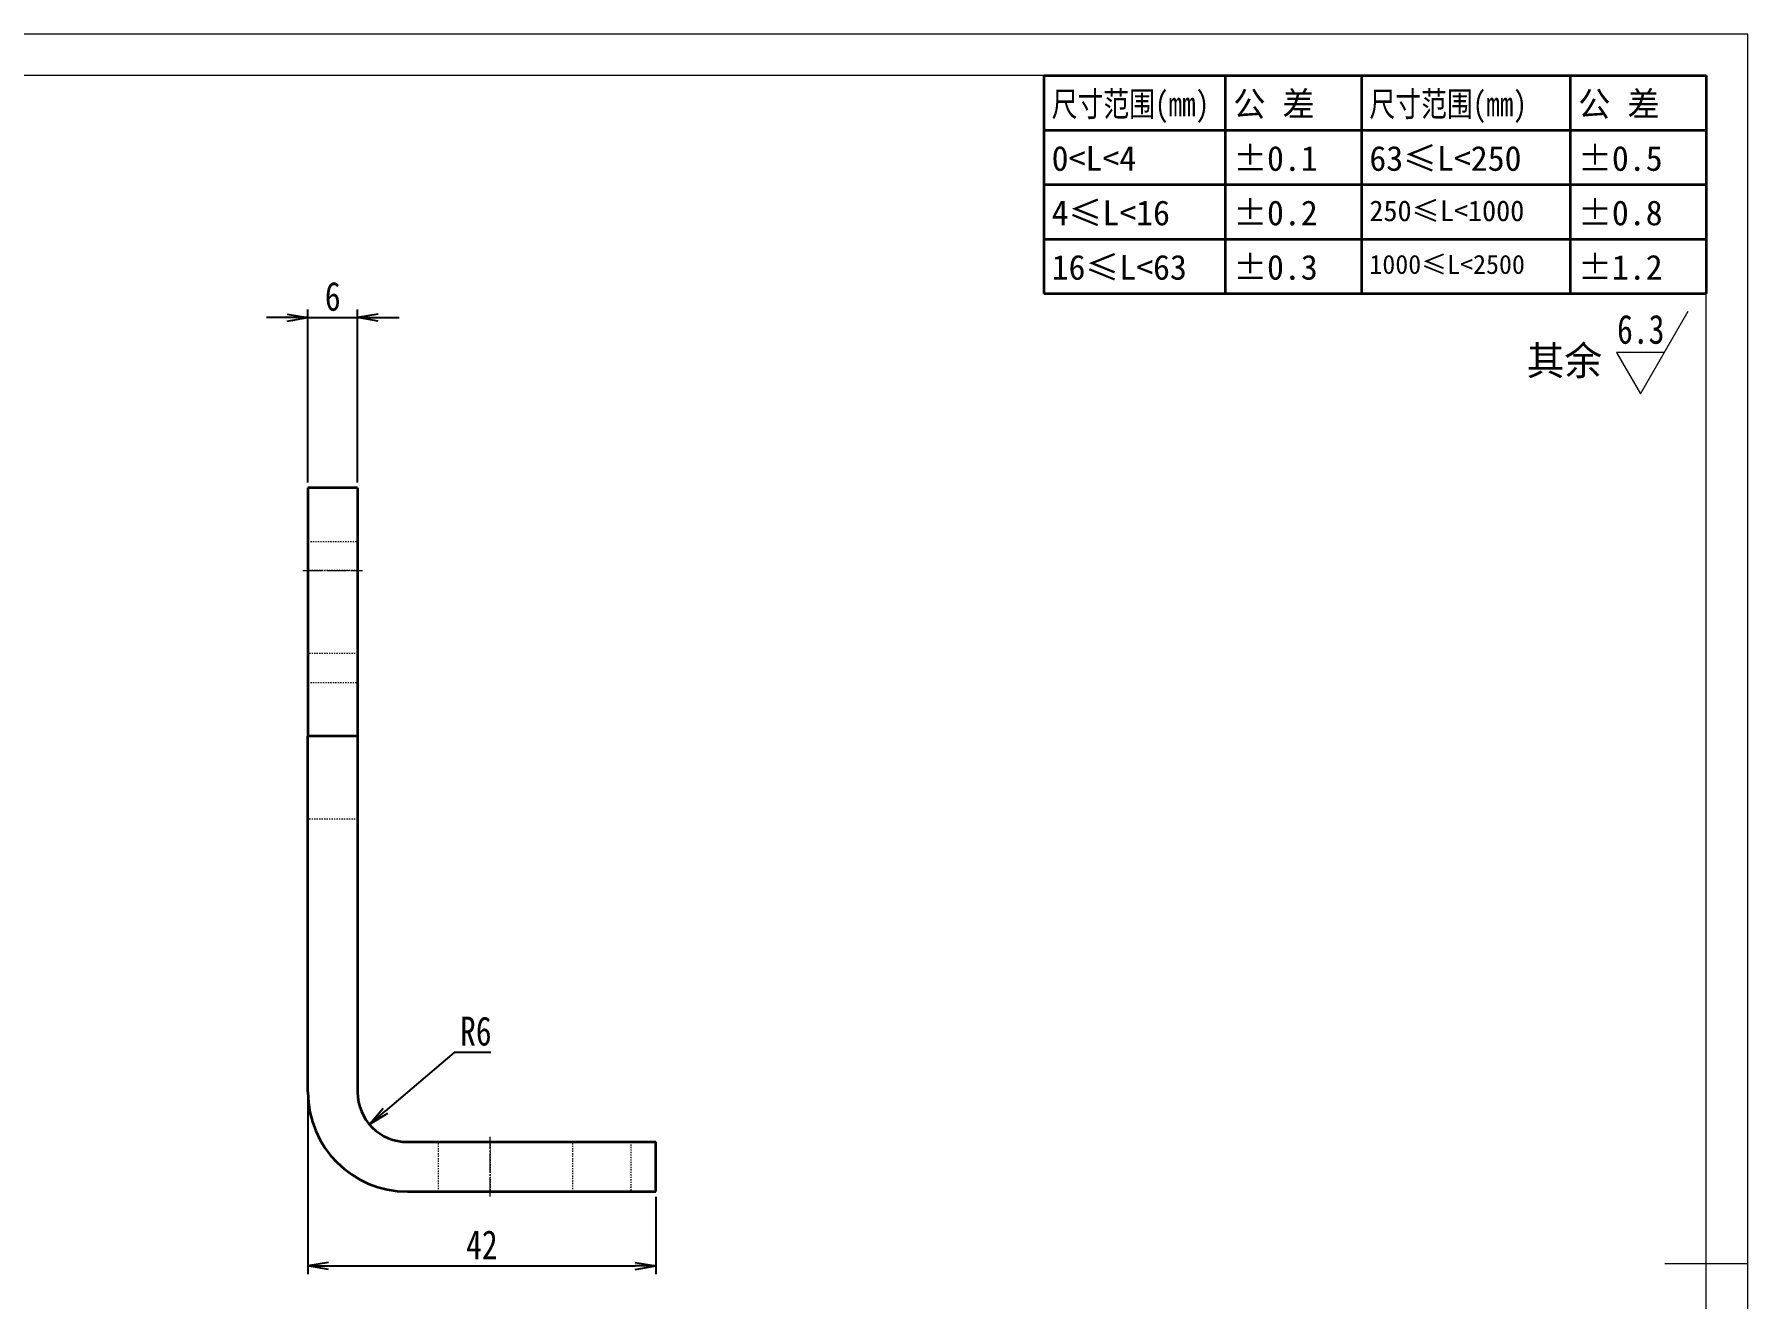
# Model space of a CAD drawing. Header units: millimetres. Extents: x -15766 to 80009, y -9701 to 15159.
# Drawn here: x -14075.2 to -13868.3, y 4810.8 to 4963.5 of the extents above; entities that cross this region are included whole.
import ezdxf
from ezdxf.enums import TextEntityAlignment as Align

# ---------------------------------------------------------------- set-up
doc = ezdxf.new("R2010")
doc.units = ezdxf.units.MM
doc.linetypes.add('CENTER-HOKUTO_1', pattern=[16, 13, -1, 1, -1])
doc.linetypes.add('HIDDEN-HOKUTO_1', pattern=[2, 1, -1])
doc.layers.get('DEFPOINTS').update_dxf_attribs({"lineweight": 18})
for name, color, linetype, lineweight in [('AM_7', 2, 'CENTER-HOKUTO_1', 18), ('AM_HID', 1, 'HIDDEN-HOKUTO_1', 18), ('AM_VIS', 7, 'Continuous', 18), ('CDRAFT0', 7, 'Continuous', 18), ('DIM', 253, 'Continuous', 20), ('title_frame', 7, 'Continuous', 18), ('word_dim', 9, 'Continuous', 18), ('尺寸线层', 3, 'Continuous', 18), ('粗实线层', 7, 'Continuous', 35), ('粗实线层_1', 7, 'Continuous', 15)]:
    doc.layers.add(name, color=color, linetype=linetype, lineweight=lineweight)
doc.styles.add('DIM', font='', dxfattribs={"width": 0.8})
doc.styles.get('DIM').set_extended_font_data('NSimSun')
doc.dimstyles.new('1-1$0', dxfattribs={"dimtxt": 3.5, "dimasz": 2.5, "dimexe": 1, "dimexo": 0.625, "dimgap": 0.8, "dimtad": 1, "dimdsep": 46, "dimtxsty": 'DIM', "dimblk": 'OPEN', "dimcen": 0, "dimdle": 5, "dimclrd": 256, "dimclre": 256, "dimclrt": 3, "dimazin": 3, "dimtfac": 0.5, "dimtmove": 0, "dimatfit": 3, "dimldrblk": 'OPEN', "dimfxl": 0, "dimtolj": 1, "dimarcsym": 0})
doc.dimstyles.new('1-1$4', dxfattribs={"dimtxt": 3.5, "dimasz": 2.5, "dimexe": 1, "dimexo": 0.625, "dimgap": 0.8, "dimtad": 1, "dimtih": 1, "dimtoh": 1, "dimzin": 12, "dimdsep": 46, "dimtxsty": 'DIM', "dimblk": 'OPEN', "dimcen": 0, "dimdle": 5, "dimclrd": 256, "dimclre": 256, "dimclrt": 3, "dimazin": 3, "dimtfac": 0.5, "dimtmove": 0, "dimatfit": 3, "dimldrblk": 'OPEN', "dimfxl": 0, "dimtolj": 1, "dimarcsym": 0})

# ---------------------------------------------------------------- blocks, each defined once
blk = doc.blocks.new('*X1435')
at = {"layer": 'CDRAFT0'}
for p, q in [((420, 297), (0, 297)), ((420, 0), (420, 297))]:
    blk.add_line(p, q, dxfattribs=at)
at = {"layer": '粗实线层_1'}
for p, q in [((415, 292), (25, 292)), ((415, 5), (415, 292)), ((420, 148.5), (410, 148.5))]:
    blk.add_line(p, q, dxfattribs=at)
blk = doc.blocks.new('自由公差_1')
at = {"layer": '粗实线层'}
for p, q in [((-80, 0), (0, 0)), ((-80, 0), (-80, -26.3)), ((-58.08, 0), (-58.08, -26.3)), ((-41.64, 0), (-41.64, -26.3)), ((-16.44, 0), (-16.44, -26.3)), ((0, 0), (0, -26.3)), ((-80, -6.58), (0, -6.58)), ((-80, -13.15), (0, -13.15)), ((-80, -19.73), (0, -19.73)), ((-80, -26.3), (0, -26.3))]:
    blk.add_line(p, q, dxfattribs=at)
at = {"layer": '尺寸线层', "linetype": 'Continuous', "attachment_point": 1, "line_spacing_factor": 0.9}
for s, insert, char_height, width in [('{\\W0.8;尺寸范围(mm)}', (-79.04, -1.92), 3, 22.6032), ('公 差', (-57.12, -1.92), 3, 22.6032), ('{\\W0.8;尺寸范围(mm)}', (-40.68, -1.92), 3, 22.6032), ('公 差', (-15.48, -1.92), 3, 22.6032), ('%%P0.1', (-57.12, -8.49), 3, 12.7119), ('63≤L<250', (-40.68, -8.49), 3, 22.6032), ('%%P0.5', (-15.48, -8.49), 3, 12.5771), ('0<L<4', (-79.04, -8.49), 3, 22.6032), ('4≤L<16', (-79.04, -15.07), 3, 22.6032), ('%%P0.2', (-57.12, -15.07), 3, 12.4769), ('250≤L<1000', (-40.68, -15.07), 2.5, 22.6032), ('%%P0.8', (-15.48, -15.07), 3, 13.0759), ('16≤L<63', (-79.04, -21.64), 3, 22.6032), ('%%P0.3', (-57.12, -21.64), 3, 12.7119), ('1000≤L<2500', (-40.68, -21.64), 2.3, 22.6032), ('%%P1.2', (-15.48, -21.64), 3, 12.8764)]:
    blk.add_mtext(s, dxfattribs=dict(at, insert=insert, char_height=char_height, width=width))
blk = doc.blocks.new('_OPEN')
at = {"color": 0, "linetype": 'ByBlock', "lineweight": -2}
for p, q in [((-1, 0.166667), (0, 0)), ((-1, -0.166667), (0, 0)), ((0, 0), (-1, 0))]:
    blk.add_line(p, q, dxfattribs=at)
blk = doc.blocks.new('*D1447')
at = {"layer": 'DEFPOINTS', "color": 0, "transparency": 16777216}
for p in [(-14036.15, 4929.3), (-14042.15, 4908.75), (-14036.15, 4908.75)]:
    blk.add_point(p, dxfattribs=at)
at = {"layer": 'word_dim', "linetype": 'Continuous', "lineweight": -2, "transparency": 16777216}
for p, q in [((-14042.15, 4909.37), (-14042.15, 4930.3)), ((-14036.15, 4909.37), (-14036.15, 4930.3)), ((-14044.65, 4929.3), (-14047.15, 4929.3)), ((-14042.15, 4929.3), (-14036.15, 4929.3)), ((-14033.65, 4929.3), (-14031.15, 4929.3))]:
    blk.add_line(p, q, dxfattribs=at)
at = {"layer": 'word_dim', "lineweight": -2, "transparency": 16777216, "xscale": 2.5, "yscale": 2.5, "zscale": 2.5}
blk.add_blockref('_OPEN', (-14042.15, 4929.3), dxfattribs=at)
at = {"layer": 'word_dim', "lineweight": -2, "transparency": 16777216, "xscale": 2.5, "yscale": 2.5, "zscale": 2.5, "rotation": 180}
blk.add_blockref('_OPEN', (-14036.15, 4929.3), dxfattribs=at)
at = {"layer": 'word_dim', "color": 3, "transparency": 16777216, "insert": (-14039.15, 4931.85), "char_height": 3.5, "attachment_point": 5, "style": 'DIM'}
blk.add_mtext('\\A1;6', dxfattribs=at)
blk = doc.blocks.new('*D1448')
at = {"layer": 'DEFPOINTS', "color": 0, "transparency": 16777216}
for p in [(-14030.15, 4835.75), (-14034.71, 4831.86)]:
    blk.add_point(p, dxfattribs=at)
at = {"layer": 'word_dim', "linetype": 'Continuous', "lineweight": -2, "transparency": 16777216}
for p, q in [((-14024.5, 4840.56), (-14032.81, 4833.48)), ((-14020.05, 4840.56), (-14024.5, 4840.56))]:
    blk.add_line(p, q, dxfattribs=at)
at = {"layer": 'word_dim', "lineweight": -2, "transparency": 16777216, "xscale": 2.5, "yscale": 2.5, "zscale": 2.5, "rotation": 220.4591668157006}
blk.add_blockref('_OPEN', (-14034.71, 4831.86), dxfattribs=at)
at = {"layer": 'word_dim', "color": 3, "transparency": 16777216, "insert": (-14021.88, 4843.11), "char_height": 3.5, "attachment_point": 5, "style": 'DIM'}
blk.add_mtext('\\A1;R6', dxfattribs=at)
blk = doc.blocks.new('*D1449')
at = {"layer": 'DEFPOINTS', "color": 0, "transparency": 16777216}
for p in [(-14042.15, 4835.75), (-14000.15, 4823.75), (-14000.15, 4814.78)]:
    blk.add_point(p, dxfattribs=at)
at = {"layer": 'word_dim', "linetype": 'Continuous', "lineweight": -2, "transparency": 16777216}
for p, q in [((-14042.15, 4835.12), (-14042.15, 4813.78)), ((-14000.15, 4823.12), (-14000.15, 4813.78)), ((-14039.65, 4814.78), (-14002.65, 4814.78))]:
    blk.add_line(p, q, dxfattribs=at)
at = {"layer": 'word_dim', "lineweight": -2, "transparency": 16777216, "xscale": 2.5, "yscale": 2.5, "zscale": 2.5, "rotation": 180}
blk.add_blockref('_OPEN', (-14042.15, 4814.78), dxfattribs=at)
at = {"layer": 'word_dim', "lineweight": -2, "transparency": 16777216, "xscale": 2.5, "yscale": 2.5, "zscale": 2.5}
blk.add_blockref('_OPEN', (-14000.15, 4814.78), dxfattribs=at)
at = {"layer": 'word_dim', "color": 3, "transparency": 16777216, "insert": (-14021.15, 4817.33), "char_height": 3.5, "attachment_point": 5, "style": 'DIM'}
blk.add_mtext('\\A1;42', dxfattribs=at)

msp = doc.modelspace()

# ---------------------------------------------------------------- linework, layer by layer
at = {"layer": 'AM_7', "ltscale": 0.180005}
msp.add_line((-14042.74851, 4898.74957), (-14035.54832, 4898.74957), dxfattribs=at)
at = {"layer": 'AM_7', "ltscale": 0.18}
msp.add_line((-14020.14842, 4823.14978), (-14020.14842, 4830.34979), dxfattribs=at)
at = {"layer": 'AM_HID', "ltscale": 0.15}
for p, q in [((-14042.14842, 4902.24957), (-14036.14842, 4902.24957)), ((-14042.14842, 4902.24957), (-14036.14842, 4902.24957)), ((-14042.14842, 4902.24957), (-14036.14842, 4902.24957)), ((-14042.14842, 4902.24957), (-14036.14842, 4902.24957)), ((-14036.14842, 4898.74957), (-14042.14842, 4898.74957)), ((-14036.14842, 4898.74957), (-14042.14842, 4898.74957)), ((-14036.14842, 4898.74957), (-14042.14842, 4898.74957)), ((-14036.14842, 4898.74957), (-14042.14842, 4898.74957)), ((-14036.14842, 4898.74957), (-14042.14842, 4898.74957)), ((-14036.14842, 4898.74957), (-14042.14842, 4898.74957)), ((-14036.14842, 4898.74957), (-14042.14842, 4898.74957)), ((-14036.14842, 4898.74957), (-14042.14842, 4898.74957)), ((-14036.14842, 4888.74957), (-14042.14842, 4888.74957)), ((-14036.14842, 4888.74957), (-14042.14842, 4888.74957)), ((-14036.14842, 4888.74957), (-14042.14842, 4888.74957)), ((-14036.14842, 4888.74957), (-14042.14842, 4888.74957)), ((-14036.14842, 4888.74957), (-14042.14842, 4888.74957)), ((-14036.14842, 4888.74957), (-14042.14842, 4888.74957)), ((-14036.14842, 4888.74957), (-14042.14842, 4888.74957)), ((-14036.14842, 4888.74957), (-14042.14842, 4888.74957)), ((-14042.14842, 4885.24957), (-14036.14842, 4885.24957)), ((-14042.14842, 4885.24957), (-14036.14842, 4885.24957)), ((-14042.14842, 4885.24957), (-14036.14842, 4885.24957)), ((-14042.14842, 4885.24957), (-14036.14842, 4885.24957)), ((-14036.14842, 4868.74957), (-14042.14842, 4868.74957)), ((-14026.39842, 4823.74975), (-14026.39842, 4829.74975)), ((-14020.14842, 4829.74975), (-14020.14842, 4823.74975)), ((-14020.14842, 4829.74975), (-14020.14842, 4823.74975)), ((-14010.14842, 4823.74975), (-14010.14842, 4829.74975)), ((-14003.14842, 4829.74975), (-14003.14842, 4823.74975)), ((-14003.14842, 4829.74975), (-14003.14842, 4823.74975))]:
    msp.add_line(p, q, dxfattribs=at)
at = {"layer": 'AM_VIS', "lineweight": 35, "ltscale": 0.15}
for p, q in [((-14036.14842, 4908.74957), (-14042.14842, 4908.74957)), ((-14036.14842, 4878.74957), (-14042.14842, 4878.74957)), ((-14000.14842, 4823.74975), (-14000.14842, 4829.74975))]:
    msp.add_line(p, q, dxfattribs=at)
at = {"layer": 'AM_VIS', "lineweight": 35}
for p, q in [((-14042.14842, 4908.74957), (-14042.14842, 4878.74957)), ((-14036.14842, 4908.74957), (-14036.14842, 4878.74957)), ((-14042.14842, 4835.74975), (-14042.14842, 4878.74957)), ((-14036.14842, 4878.74957), (-14036.14842, 4835.74975)), ((-14030.14842, 4829.74975), (-14000.14842, 4829.74975)), ((-14030.14842, 4823.74975), (-14000.14842, 4823.74975))]:
    msp.add_line(p, q, dxfattribs=at)
for radius, start in [(12, 180.000005), (6, 179.999995)]:
    msp.add_arc((-14030.14842, 4835.74975), radius, start, 269.9999975, dxfattribs=at)
at = {"layer": 'DIM'}
for p, q in [((-13881.2636, 4920.09226), (-13875.4901, 4930.09226)), ((-13878.37685, 4925.09226), (-13884.15035, 4925.09226)), ((-13884.15035, 4925.09226), (-13881.2636, 4920.09226))]:
    msp.add_line(p, q, dxfattribs=at)

# ---------------------------------------------------------------- block references
at = {"layer": 'title_frame'}
for name, p in [('*X1435', (-14288.31872, 4666.51982)), ('自由公差_1', (-13873.31872, 4958.51982))]:
    msp.add_blockref(name, p, dxfattribs=at)

# ---------------------------------------------------------------- texts
at = {"layer": 'DIM', "color": 2, "style": 'DIM', "width": 0.8}
msp.add_attdef('6.3', text='0.0', height=3.5, dxfattribs=at).set_placement((-13878.37685, 4925.09226), align=Align.BOTTOM_RIGHT)
at = {"layer": 'word_dim', "linetype": 'Continuous', "insert": (-13895.00357, 4925.85812), "char_height": 3.5, "width": 10.860604, "attachment_point": 1}
msp.add_mtext('{\\C3;其余}', dxfattribs=at)

# ---------------------------------------------------------------- dimensions: what is measured, and where the dimension line sits
at = {"layer": 'word_dim', "color": 3, "true_color": 0x00ff00}
for base, p1, p2, picture, middle in [((-14036.14842, 4929.30484), (-14042.14842, 4908.74957), (-14036.14842, 4908.74957), '*D1447', (-14039.14842, 4931.85484)), ((-14000.14842, 4814.78457), (-14042.14842, 4835.74975), (-14000.14842, 4823.74975), '*D1449', (-14021.14842, 4817.33457))]:
    dim = msp.add_linear_dim(base=base, p1=p1, p2=p2, dimstyle='1-1$0', dxfattribs=at)
    dim.commit()
    dim.dimension.update_dxf_attribs({"geometry": picture, "text_midpoint": middle})
dim = msp.add_radius_dim(center=(-14030.14842, 4835.74975), mpoint=(-14034.71363, 4831.85632), dimstyle='1-1$4', override={"dimtmove": 1}, dxfattribs=at)
dim.commit()
dim.dimension.update_dxf_attribs({"geometry": '*D1448', "text_midpoint": (-14024.5046, 4840.56307), "dimtype": 164})

doc.saveas('drawing.dxf')
